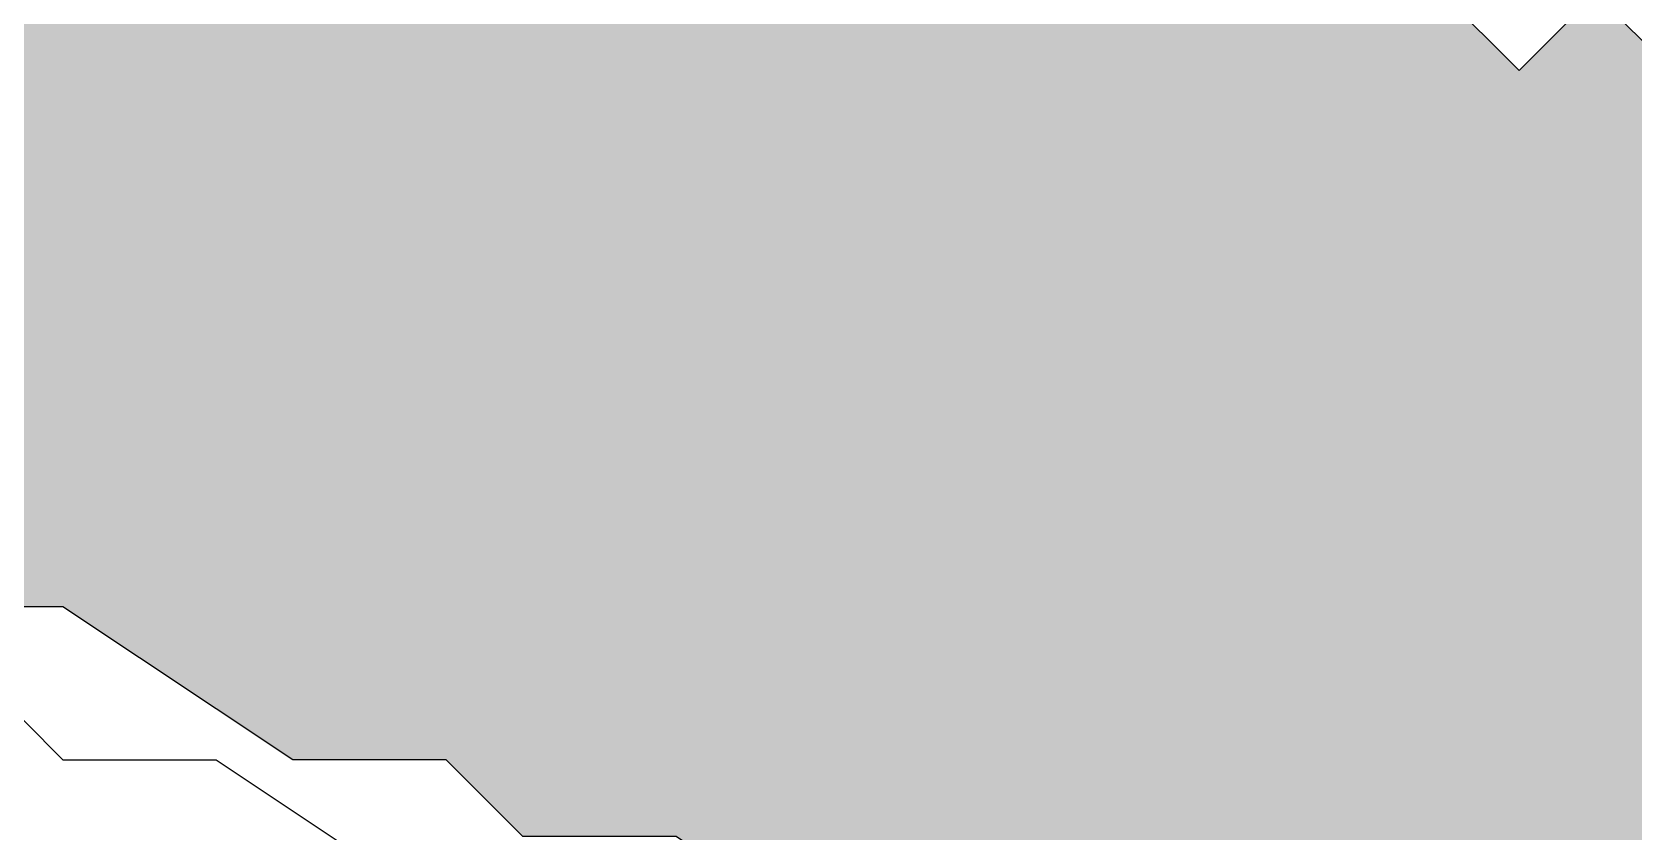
# Model space of a CAD drawing. Header units: millimetres. Extents: x 5 to 252589, y 5 to 415.
# Drawn here: x 24450.633 to 24452.375, y 358.088 to 358.958 of the extents above; entities that cross this region are included whole.
import ezdxf

# ---------------------------------------------------------------- set-up
doc = ezdxf.new("R2010")
doc.units = ezdxf.units.MM
doc.layers.add('HATCH', color=8, linetype='Continuous', lineweight=9)
doc.layers.add('OUTLINE', color=7, linetype='Continuous', lineweight=25)

msp = doc.modelspace()

# ---------------------------------------------------------------- hatches: boundary and pattern name
at = {"layer": 'HATCH', "true_color": 0x627d89}
h = msp.add_hatch(color=145, dxfattribs=at)
h.paths.add_polyline_path([(24458.58333, 356.58333), (24458.5, 356.5), (24458.41667, 356.5), (24458.25, 356.33333), (24458.16667, 356.33333), (24458, 356.16667), (24457.91667, 356.16667), (24457.58333, 355.83333), (24457.58333, 355.75), (24457.41667, 355.75), (24457.33333, 355.83333), (24457.16667, 355.83333), (24457.08333, 355.91667), (24456.91667, 355.91667), (24456.66667, 356.08333), (24456.5, 356.08333), (24456.41667, 356.16667), (24456.25, 356.16667), (24456, 356.33333), (24455.83333, 356.33333), (24455.75, 356.41667), (24455.58333, 356.41667), (24455.33333, 356.58333), (24455.16667, 356.58333), (24455.08333, 356.66667), (24454.91667, 356.66667), (24454.66667, 356.83333), (24454.5, 356.83333), (24454.41667, 356.91667), (24454.25, 356.91667), (24454, 357.08333), (24453.83333, 357.08333), (24453.75, 357.16667), (24453.58333, 357.16667), (24453.33333, 357.33333), (24453.16667, 357.33333), (24453.08333, 357.41667), (24452.91667, 357.41667), (24452.66667, 357.58333), (24452.5, 357.58333), (24452.41667, 357.66667), (24452.25, 357.66667), (24452, 357.83333), (24451.83333, 357.83333), (24451.75, 357.91667), (24451.58333, 357.91667), (24451.33333, 358.08333), (24451.16667, 358.08333), (24451.08333, 358.16667), (24450.91667, 358.16667), (24450.66667, 358.33333), (24450.5, 358.33333), (24450.41667, 358.41667), (24450.25, 358.41667), (24450, 358.58333), (24449.83333, 358.58333), (24449.75, 358.66667), (24449.58333, 358.66667), (24449.33333, 358.83333), (24449.16667, 358.83333), (24449.08333, 358.91667), (24448.91667, 358.91667), (24448.66667, 359.08333), (24448.5, 359.08333), (24448.41667, 359.16667), (24448.25, 359.16667), (24448, 359.33333), (24447.83333, 359.33333), (24447.75, 359.41667), (24447.66667, 359.41667), (24447.75, 359.5), (24447.83333, 359.5), (24448, 359.66667), (24448.08333, 359.66667), (24448.25, 359.83333), (24448.33333, 359.83333), (24448.5, 360), (24448.58333, 360), (24448.75, 360.16667), (24448.91667, 360.16667), (24449, 360.25), (24449.16667, 360.08333), (24449.25, 360.16667), (24449.25, 360.08333), (24449.33333, 360), (24449.41667, 360), (24449.5, 360.08333), (24449.5, 360), (24449.58333, 359.91667), (24449.66667, 360), (24449.83333, 359.83333), (24449.91667, 359.91667), (24449.91667, 359.83333), (24450, 359.75), (24450.08333, 359.75), (24450.16667, 359.83333), (24450.16667, 359.75), (24450.25, 359.66667), (24450.33333, 359.75), (24450.5, 359.58333), (24450.58333, 359.66667), (24450.58333, 359.58333), (24450.66667, 359.5), (24450.75, 359.5), (24450.83333, 359.58333), (24450.83333, 359.5), (24450.91667, 359.41667), (24451, 359.5), (24451.16667, 359.33333), (24451.25, 359.41667), (24451.25, 359.33333), (24451.33333, 359.25), (24451.41667, 359.25), (24451.5, 359.33333), (24451.5, 359.25), (24451.58333, 359.16667), (24451.66667, 359.25), (24451.83333, 359.08333), (24451.91667, 359.16667), (24451.91667, 359.08333), (24452, 359), (24452.08333, 359), (24452.16667, 359.08333), (24452.16667, 359), (24452.25, 358.91667), (24452.33333, 359), (24452.5, 358.83333), (24452.58333, 358.91667), (24452.58333, 358.83333), (24452.66667, 358.75), (24452.75, 358.75), (24452.83333, 358.83333), (24452.83333, 358.75), (24452.91667, 358.66667), (24453, 358.75), (24453.16667, 358.58333), (24453.25, 358.66667), (24453.25, 358.58333), (24453.33333, 358.5), (24453.41667, 358.5), (24453.5, 358.58333), (24453.5, 358.5), (24453.58333, 358.41667), (24453.66667, 358.5), (24453.83333, 358.33333), (24453.91667, 358.41667), (24453.91667, 358.33333), (24454, 358.25), (24454.08333, 358.25), (24454.16667, 358.33333), (24454.16667, 358.25), (24454.25, 358.16667), (24454.33333, 358.25), (24454.5, 358.08333), (24454.58333, 358.16667), (24454.58333, 358.08333), (24454.66667, 358), (24454.75, 358), (24454.83333, 358.08333), (24454.83333, 358), (24454.91667, 357.91667), (24455, 358), (24455.16667, 357.83333), (24455.25, 357.91667), (24455.25, 357.83333), (24455.33333, 357.75), (24455.41667, 357.75), (24455.5, 357.83333), (24455.5, 357.75), (24455.58333, 357.66667), (24455.66667, 357.75), (24455.83333, 357.58333), (24455.91667, 357.66667), (24455.91667, 357.58333), (24456, 357.5), (24456.08333, 357.5), (24456.16667, 357.58333), (24456.16667, 357.5), (24456.25, 357.41667), (24456.33333, 357.5), (24456.5, 357.33333), (24456.58333, 357.41667), (24456.58333, 357.33333), (24456.66667, 357.25), (24456.75, 357.25), (24456.83333, 357.33333), (24456.83333, 357.25), (24456.91667, 357.16667), (24457, 357.25), (24457.16667, 357.08333), (24457.25, 357.16667), (24457.25, 357.08333), (24457.33333, 357), (24457.41667, 357), (24457.5, 357.08333), (24457.5, 357), (24457.58333, 356.91667), (24457.66667, 357), (24457.83333, 356.83333), (24457.91667, 356.91667), (24457.91667, 356.83333), (24458, 356.75), (24458.08333, 356.75), (24458.16667, 356.83333), (24458.16667, 356.75), (24458.25, 356.66667), (24458.33333, 356.75), (24458.5, 356.58333), (24458.58333, 356.66667)])
h.paths.add_polyline_path([(24455.5, 357.16667), (24455.58333, 357.08333), (24455.66667, 357.08333), (24455.75, 357.16667), (24455.66667, 357.25), (24455.58333, 357.25)], flags=0)

# ---------------------------------------------------------------- linework, layer by layer
at = {"layer": 'OUTLINE', "color": 139, "true_color": 0x42544a}
for points in [[(24452.16667, 359), (24452.25, 358.91667), (24452.33333, 359), (24452.5, 358.83333)], [(24448.83333, 358.91667), (24449.08333, 358.75), (24449.25, 358.75), (24449.33333, 358.66667), (24449.5, 358.66667), (24449.75, 358.5), (24449.91667, 358.5), (24450, 358.41667), (24450.16667, 358.41667), (24450.41667, 358.25), (24450.58333, 358.25), (24450.66667, 358.16667), (24450.83333, 358.16667), (24451.08333, 358), (24451.25, 358), (24451.33333, 357.91667), (24451.5, 357.91667), (24451.75, 357.75), (24451.91667, 357.75), (24452, 357.66667), (24452.16667, 357.66667), (24452.41667, 357.5)], [(24452.41667, 357.66667), (24452.25, 357.66667), (24452, 357.83333), (24451.83333, 357.83333), (24451.75, 357.91667), (24451.58333, 357.91667), (24451.33333, 358.08333), (24451.16667, 358.08333), (24451.08333, 358.16667), (24450.91667, 358.16667), (24450.66667, 358.33333), (24450.5, 358.33333), (24450.41667, 358.41667), (24450.25, 358.41667), (24450, 358.58333), (24449.83333, 358.58333), (24449.75, 358.66667), (24449.58333, 358.66667), (24449.33333, 358.83333), (24449.16667, 358.83333), (24449.08333, 358.91667), (24448.91667, 358.91667)]]:
    msp.add_lwpolyline(points, dxfattribs=at)

doc.saveas('drawing.dxf')
